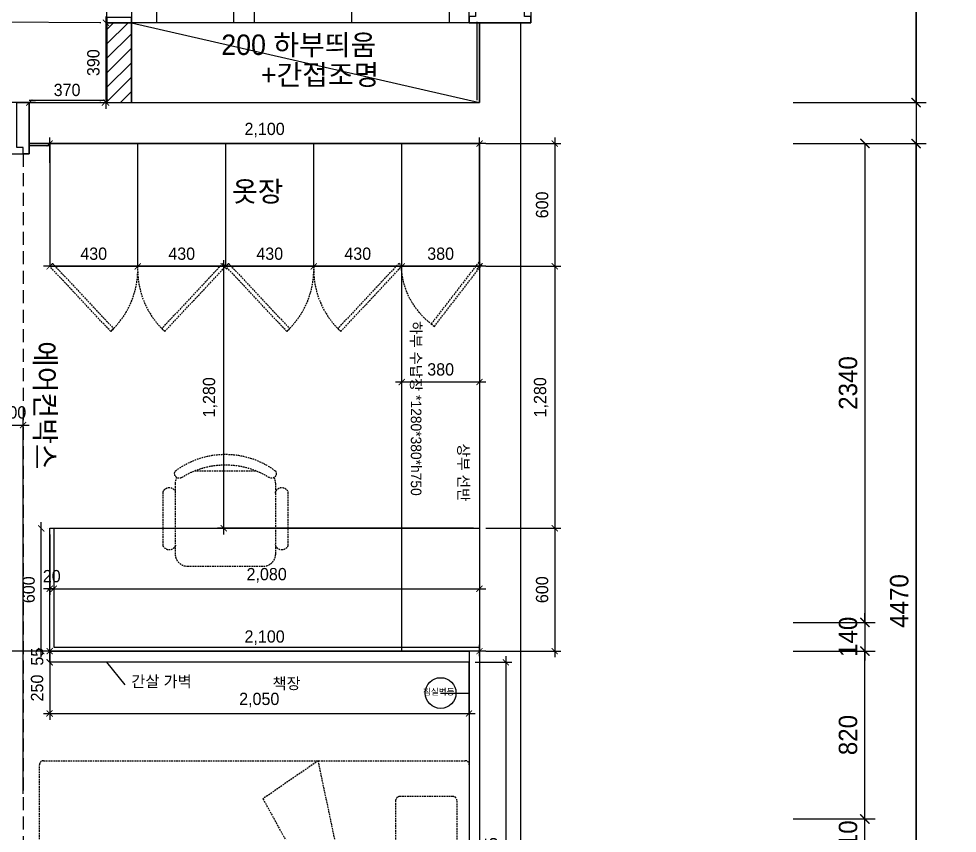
# Model space of a CAD drawing. Header units: millimetres. Extents: x -551172 to 232469, y -3435 to 261611.
# Drawn here: x 81240 to 85825, y 101786 to 105765 of the extents above; entities that cross this region are included whole.
import ezdxf
from ezdxf.enums import TextEntityAlignment as Align
from ezdxf.lldxf.tags import DXFTag

# ---------------------------------------------------------------- set-up
doc = ezdxf.new("R2010")
doc.units = ezdxf.units.MM
doc.header["$LTSCALE"] = 10
doc.header["$PDMODE"] = 3
doc.linetypes.add('DH-HID2', pattern=[1.2, 0.8, -0.4])
doc.linetypes.add('HIDDEN', pattern=[9.525, 6.35, -3.175])
doc.layers.get('DEFPOINTS').update_dxf_attribs({"color": 248})
for name, color, linetype in [('0-ELC TEXT', 7, 'Continuous'), ('03-WAL NEW', 3, 'Continuous'), ('06-FUR', 6, 'Continuous'), ('07-DIM WAL', 5, 'Continuous'), ('C-FIN', 5, 'Continuous'), ('C-HAT', 251, 'Continuous'), ('F-FIN', 5, 'Continuous'), ('F-PAT', 250, 'Continuous'), ('F-SYM', 7, 'Continuous'), ('FORM(YOURNAME)-11', 1, 'Continuous'), ('FU-FURM', 251, 'DH-HID2'), ('Layer 1', 7, 'Continuous'), ('도면층2', 2, 'Continuous'), ('도면층4', 4, 'Continuous')]:
    doc.layers.add(name, color=color, linetype=linetype)
doc.styles.add('HY 울릉도 L', font='')
doc.styles.get("Standard").update_dxf_attribs({"font": 'romans.shx'})
doc.styles.add('YOURNAME', font='HY울릉도M.TTF')
doc.styles.add('코레일둥고', font='Korail_Round_Gothic_Medium.ttf')
doc.styles.get('HY 울릉도 L').set_extended_font_data('HY울릉도L')
tags = doc.linetypes.add('GAS_LINE', pattern='A,12.7,-5.08,["GAS",Standard,S=2.54,R=0,X=-2.54,Y=-1.27],-6.35', length=24.13).pattern_tags.tags
tags[6] = DXFTag(74, 10)
doc.linetypes.add('ZIGZAG', pattern='A,0.0001,-0.2,[131,ltypeshp.shx,S=0.2,R=0,X=-0.2,Y=0],-0.4,[131,ltypeshp.shx,S=0.2,R=180,X=0.2,Y=0],-0.2', length=0.8001)
doc.dimstyles.new('30', dxfattribs={"dimscale": 30, "dimtxt": 2, "dimasz": 1, "dimexe": 1, "dimexo": 1, "dimgap": 1, "dimtad": 1, "dimdec": 0, "dimrnd": 0.05, "dimdsep": 46, "dimlunit": 6, "dimtxsty": 'HY 울릉도 L', "dimblk": 'ARCHTICK', "dimcen": 2.5, "dimdle": 1, "dimclrd": 133, "dimclre": 133, "dimclrt": 30, "dimadec": 0, "dimazin": 0, "dimtfac": 1, "dimtdec": 0, "dimtix": 1, "dimtmove": 2, "dimatfit": 3, "dimldrblk": 'ARCHTICK', "dimfxl": 1, "dimlwd": -1, "dimlwe": -1, "dimarcsym": 0})
doc.dimstyles.new('YOURNAME-50', dxfattribs={"dimscale": 50, "dimtxt": 1.8, "dimasz": 0.9, "dimexe": 1, "dimexo": 3, "dimgap": 0.7, "dimtad": 1, "dimdec": 0, "dimzin": 0, "dimdsep": 46, "dimtxsty": 'YOURNAME', "dimblk": 'ARCHTICK', "dimcen": 0, "dimclrd": 1, "dimclre": 1, "dimclrt": 7, "dimadec": 0, "dimazin": 0, "dimtfac": 1, "dimtdec": 0, "dimtix": 1, "dimtmove": 2, "dimatfit": 3, "dimldrblk": 'ARCHTICK', "dimfxl": 1, "dimtolj": 1, "dimtzin": 0, "dimarcsym": 0})

# ---------------------------------------------------------------- blocks, each defined once
blk = doc.blocks.new('FORM-PLAN')
at = {"layer": 'DEFPOINTS', "color": 158}
blk.add_lwpolyline([(-69444, 53115), (-64, 53115), (-64, 1215), (-69444, 1215)], close=True, dxfattribs=at)
at = {"layer": 'FORM(YOURNAME)-11', "color": 3, "style": 'YOURNAME'}
for tag, height, p in [('1', 450, (9905, 18188)), ('2', 450, (9905, 17544)), ('3', 450, (9905, 16257)), ('4', 450, (9905, 14326)), ('5', 515, (9905, 12009)), ('6', 515, (9905, 9757)), ('7', 515, (9905, 7504)), ('8', 515, (9905, 5252)), ('9', 515, (9905, 2999)), ('10', 515, (5655, 811)), ('11', 515, (9905, 747)), ('12', 515, (5655, -1441)), ('13', 515, (9905, -1441))]:
    blk.add_attdef(tag, text='', height=height, dxfattribs=at).set_placement(p, align=Align.MIDDLE_RIGHT)
blk = doc.blocks.new('_ArchTick')
at = {"color": 0, "linetype": 'ByBlock', "const_width": 0.15}
blk.add_lwpolyline([(-0.5, -0.5), (0.5, 0.5)], dxfattribs=at)
blk = doc.blocks.new('*D1140')
at = {"layer": '07-DIM WAL', "color": 1, "lineweight": -2, "transparency": 16777216}
for p, q in [((85023.9, 105155.3), (85673.9, 105155.3)), ((85623.9, 100685.3), (85623.9, 105155.3)), ((85023.9, 100685.3), (85673.9, 100685.3))]:
    blk.add_line(p, q, dxfattribs=at)
at = {"layer": 'DEFPOINTS', "color": 0, "transparency": 16777216}
for p in [(84873.9, 105155.3), (85623.9, 105155.3), (84873.9, 100685.3)]:
    blk.add_point(p, dxfattribs=at)
at = {"layer": '07-DIM WAL', "color": 1, "lineweight": -2, "transparency": 16777216, "xscale": 45, "yscale": 45, "zscale": 45}
for p, rotation in [((85623.9, 105155.3), 90), ((85623.9, 100685.3), 270)]:
    blk.add_blockref('_ArchTick', p, dxfattribs=dict(at, rotation=rotation))
at = {"layer": '07-DIM WAL', "color": 7, "transparency": 16777216, "insert": (85542.1, 102920.3), "char_height": 90, "attachment_point": 5, "rotation": 90, "style": 'YOURNAME'}
blk.add_mtext('\\A1;4470', dxfattribs=at)
blk = doc.blocks.new('*D1141')
at = {"layer": '07-DIM WAL', "color": 1, "lineweight": -2, "transparency": 16777216}
for p, q in [((85023.9, 106885.3), (85673.9, 106885.3)), ((85623.9, 105355.3), (85623.9, 106885.3)), ((85023.9, 105355.3), (85673.9, 105355.3))]:
    blk.add_line(p, q, dxfattribs=at)
at = {"layer": 'DEFPOINTS', "color": 0, "transparency": 16777216}
for p in [(84873.9, 106885.3), (85623.9, 106885.3), (84873.9, 105355.3)]:
    blk.add_point(p, dxfattribs=at)
at = {"layer": '07-DIM WAL', "color": 1, "lineweight": -2, "transparency": 16777216, "xscale": 45, "yscale": 45, "zscale": 45}
for p, rotation in [((85623.9, 106885.3), 90), ((85623.9, 105355.3), 270)]:
    blk.add_blockref('_ArchTick', p, dxfattribs=dict(at, rotation=rotation))
at = {"layer": '07-DIM WAL', "color": 7, "transparency": 16777216, "insert": (85542.1, 106120.3), "char_height": 90, "attachment_point": 5, "rotation": 90, "style": 'YOURNAME'}
blk.add_mtext('\\A1;1530', dxfattribs=at)
blk = doc.blocks.new('*D1146')
at = {"layer": '07-DIM WAL', "color": 1, "lineweight": -2, "transparency": 16777216}
for p, q in [((85023.9, 105155.3), (85423.9, 105155.3)), ((85373.9, 105155.3), (85373.9, 102815.3)), ((85023.9, 102815.3), (85423.9, 102815.3))]:
    blk.add_line(p, q, dxfattribs=at)
at = {"layer": 'DEFPOINTS', "color": 0, "transparency": 16777216}
for p in [(84873.9, 105155.3), (84873.9, 102815.3), (85373.9, 102815.3)]:
    blk.add_point(p, dxfattribs=at)
at = {"layer": '07-DIM WAL', "color": 1, "lineweight": -2, "transparency": 16777216, "xscale": 45, "yscale": 45, "zscale": 45}
for p, rotation in [((85373.9, 105155.3), 90), ((85373.9, 102815.3), 270)]:
    blk.add_blockref('_ArchTick', p, dxfattribs=dict(at, rotation=rotation))
at = {"layer": '07-DIM WAL', "color": 7, "transparency": 16777216, "insert": (85292.1, 103985.3), "char_height": 90, "attachment_point": 5, "rotation": 90, "style": 'YOURNAME'}
blk.add_mtext('\\A1;2340', dxfattribs=at)
blk = doc.blocks.new('*D1148')
at = {"layer": '07-DIM WAL', "color": 1, "lineweight": -2, "transparency": 16777216}
for p, q in [((85373.9, 101855.3), (85373.9, 101900.3)), ((85023.9, 101855.3), (85423.9, 101855.3)), ((85373.9, 101645.3), (85373.9, 101855.3)), ((85023.9, 101645.3), (85423.9, 101645.3)), ((85373.9, 101645.3), (85373.9, 101600.3))]:
    blk.add_line(p, q, dxfattribs=at)
at = {"layer": 'DEFPOINTS', "color": 0, "transparency": 16777216}
for p in [(84873.9, 101855.3), (85373.9, 101855.3), (84873.9, 101645.3)]:
    blk.add_point(p, dxfattribs=at)
at = {"layer": '07-DIM WAL', "color": 1, "lineweight": -2, "transparency": 16777216, "xscale": 45, "yscale": 45, "zscale": 45}
for p, rotation in [((85373.9, 101855.3), 270), ((85373.9, 101645.3), 90)]:
    blk.add_blockref('_ArchTick', p, dxfattribs=dict(at, rotation=rotation))
at = {"layer": '07-DIM WAL', "color": 7, "transparency": 16777216, "insert": (85292.1, 101750.3), "char_height": 90, "attachment_point": 5, "rotation": 90, "style": 'YOURNAME'}
blk.add_mtext('\\A1;210', dxfattribs=at)
blk = doc.blocks.new('*D1149')
at = {"layer": '07-DIM WAL', "color": 1, "lineweight": -2, "transparency": 16777216}
for p, q in [((85023.9, 102675.3), (85423.9, 102675.3)), ((85373.9, 101855.3), (85373.9, 102675.3)), ((85023.9, 101855.3), (85423.9, 101855.3))]:
    blk.add_line(p, q, dxfattribs=at)
at = {"layer": 'DEFPOINTS', "color": 0, "transparency": 16777216}
for p in [(84873.9, 102675.3), (85373.9, 102675.3), (84873.9, 101855.3)]:
    blk.add_point(p, dxfattribs=at)
at = {"layer": '07-DIM WAL', "color": 1, "lineweight": -2, "transparency": 16777216, "xscale": 45, "yscale": 45, "zscale": 45}
for p, rotation in [((85373.9, 102675.3), 90), ((85373.9, 101855.3), 270)]:
    blk.add_blockref('_ArchTick', p, dxfattribs=dict(at, rotation=rotation))
at = {"layer": '07-DIM WAL', "color": 7, "transparency": 16777216, "insert": (85292, 102265.3), "char_height": 90, "attachment_point": 5, "rotation": 90, "style": 'YOURNAME'}
blk.add_mtext('\\A1;820', dxfattribs=at)
blk = doc.blocks.new('*D1150')
at = {"layer": '07-DIM WAL', "color": 1, "lineweight": -2, "transparency": 16777216}
for p, q in [((85373.9, 102815.3), (85373.9, 102860.3)), ((85023.9, 102815.3), (85423.9, 102815.3)), ((85373.9, 102815.3), (85373.9, 102675.3)), ((85023.9, 102675.3), (85423.9, 102675.3)), ((85373.9, 102675.3), (85373.9, 102630.3))]:
    blk.add_line(p, q, dxfattribs=at)
at = {"layer": 'DEFPOINTS', "color": 0, "transparency": 16777216}
for p in [(84873.9, 102815.3), (84873.9, 102675.3), (85373.9, 102675.3)]:
    blk.add_point(p, dxfattribs=at)
at = {"layer": '07-DIM WAL', "color": 1, "lineweight": -2, "transparency": 16777216, "xscale": 45, "yscale": 45, "zscale": 45}
for p, rotation in [((85373.9, 102815.3), 270), ((85373.9, 102675.3), 90)]:
    blk.add_blockref('_ArchTick', p, dxfattribs=dict(at, rotation=rotation))
at = {"layer": '07-DIM WAL', "color": 7, "transparency": 16777216, "insert": (85292.1, 102745.3), "char_height": 90, "attachment_point": 5, "rotation": 90, "style": 'YOURNAME'}
blk.add_mtext('\\A1;140', dxfattribs=at)
blk = doc.blocks.new('F-101')
at = {"layer": 'FU-FURM'}
for p, q in [((151.2, 467.4), (-151.2, 467.4)), ((-248.3, 454), (-248.3, 454)), ((-243.8, 406.4), (-243.8, 61)), ((243.8, 61), (243.8, 406.4)), ((-305.7, 104.1), (-305.7, 363.2)), ((304.8, 104.1), (304.8, 363.2)), ((-182.9, 0), (182.9, 0))]:
    blk.add_line(p, q, dxfattribs=at)
for centre, radius, start, end in [((0, 142.2), 406.4, 53.1301, 126.8699), ((-226, 454), 22.3, 143.3099, 302.0274), ((0, 98), 399.1, 57.5758, 122.4242), ((226, 454), 22.3, 237.9726, 36.6901), ((-182.9, 406.4), 61, 152.4156, 180), ((182.9, 406.4), 61, 0, 27.5844), ((-275.2, 354.3), 31.8, 9.2946, 163.7398), ((274.3, 354.3), 31.8, 16.2602, 163.7398), ((-275.2, 113), 31.8, 196.2602, 350.7054), ((274.3, 113), 31.8, 196.2602, 343.7398), ((-182.9, 61), 61, 180, 270), ((182.9, 61), 61, 270, 0)]:
    blk.add_arc(centre, radius, start, end, dxfattribs=at)
blk = doc.blocks.new('*D1170')
at = {"layer": '06-FUR', "color": 133, "transparency": 16777216}
for p, q in [((83858.6, 105185.3), (83858.6, 104525.3)), ((83521.4, 105155.3), (83888.6, 105155.3)), ((83521.4, 104555.3), (83888.6, 104555.3))]:
    blk.add_line(p, q, dxfattribs=at)
at = {"layer": 'DEFPOINTS', "color": 0, "transparency": 16777216}
for p in [(83491.4, 105155.3), (83491.4, 104555.3), (83858.6, 104555.3)]:
    blk.add_point(p, dxfattribs=at)
at = {"layer": '06-FUR', "color": 133, "transparency": 16777216, "xscale": 30, "yscale": 30, "zscale": 30}
for p, rotation in [((83858.6, 105155.3), 90), ((83858.6, 104555.3), 270)]:
    blk.add_blockref('_ArchTick', p, dxfattribs=dict(at, rotation=rotation))
at = {"layer": '06-FUR', "color": 30, "transparency": 16777216, "insert": (83797.3, 104855.3), "char_height": 60, "attachment_point": 5, "rotation": 90, "style": 'HY 울릉도 L'}
blk.add_mtext('600', dxfattribs=at)
blk = doc.blocks.new('*D1104')
at = {"layer": '06-FUR', "color": 133, "transparency": 16777216}
for p, q in [((83858.6, 104585.3), (83858.6, 103245.3)), ((83521.4, 104555.3), (83888.6, 104555.3)), ((83521.4, 103275.3), (83888.6, 103275.3))]:
    blk.add_line(p, q, dxfattribs=at)
at = {"layer": 'DEFPOINTS', "color": 0, "transparency": 16777216}
for p in [(83491.4, 104555.3), (83491.4, 103275.3), (83858.6, 103275.3)]:
    blk.add_point(p, dxfattribs=at)
at = {"layer": '06-FUR', "color": 133, "transparency": 16777216, "xscale": 30, "yscale": 30, "zscale": 30}
for p, rotation in [((83858.6, 104555.3), 90), ((83858.6, 103275.3), 270)]:
    blk.add_blockref('_ArchTick', p, dxfattribs=dict(at, rotation=rotation))
at = {"layer": '06-FUR', "color": 30, "transparency": 16777216, "insert": (83792.6, 103915.3), "char_height": 60, "attachment_point": 5, "rotation": 90, "style": 'HY 울릉도 L'}
blk.add_mtext('1,280', dxfattribs=at)
blk = doc.blocks.new('*D1105')
at = {"layer": '06-FUR', "color": 133, "transparency": 16777216}
for p, q in [((83858.6, 103305.3), (83858.6, 102645.3)), ((83521.4, 103275.3), (83888.6, 103275.3)), ((83521.4, 102675.3), (83888.6, 102675.3))]:
    blk.add_line(p, q, dxfattribs=at)
at = {"layer": 'DEFPOINTS', "color": 0, "transparency": 16777216}
for p in [(83491.4, 103275.3), (83491.4, 102675.3), (83858.6, 102675.3)]:
    blk.add_point(p, dxfattribs=at)
at = {"layer": '06-FUR', "color": 133, "transparency": 16777216, "xscale": 30, "yscale": 30, "zscale": 30}
for p, rotation in [((83858.6, 103275.3), 90), ((83858.6, 102675.3), 270)]:
    blk.add_blockref('_ArchTick', p, dxfattribs=dict(at, rotation=rotation))
at = {"layer": '06-FUR', "color": 30, "transparency": 16777216, "insert": (83797.3, 102975.3), "char_height": 60, "attachment_point": 5, "rotation": 90, "style": 'HY 울릉도 L'}
blk.add_mtext('600', dxfattribs=at)
blk = doc.blocks.new('*D1179')
at = {"layer": '06-FUR', "color": 133, "transparency": 16777216}
for p, q in [((83521.4, 103990), (83081.4, 103990)), ((83111.4, 103860), (83111.4, 104020))]:
    blk.add_line(p, q, dxfattribs=at)
at = {"layer": 'DEFPOINTS', "color": 0, "transparency": 16777216}
for p in [(83111.4, 103990), (83491.4, 103990), (83111.4, 103830)]:
    blk.add_point(p, dxfattribs=at)
at = {"layer": '06-FUR', "color": 133, "transparency": 16777216, "xscale": 30, "yscale": 30, "zscale": 30, "rotation": 180}
blk.add_blockref('_ArchTick', (83111.4, 103990), dxfattribs=at)
at = {"layer": '06-FUR', "color": 133, "transparency": 16777216, "xscale": 30, "yscale": 30, "zscale": 30}
blk.add_blockref('_ArchTick', (83491.4, 103990), dxfattribs=at)
at = {"layer": '06-FUR', "color": 30, "transparency": 16777216, "insert": (83301.4, 104051.3), "char_height": 60, "attachment_point": 5, "style": 'HY 울릉도 L'}
blk.add_mtext('380', dxfattribs=at)
blk = doc.blocks.new('*D1180')
at = {"layer": '06-FUR', "color": 133, "transparency": 16777216}
for p, q in [((81391.4, 105060.6), (81391.4, 105185.3)), ((83491.4, 105060.6), (83491.4, 105185.3)), ((83521.4, 105155.3), (81361.4, 105155.3))]:
    blk.add_line(p, q, dxfattribs=at)
at = {"layer": 'DEFPOINTS', "color": 0, "transparency": 16777216}
for p in [(81391.4, 105155.3), (81391.4, 105030.6), (83491.4, 105030.6)]:
    blk.add_point(p, dxfattribs=at)
at = {"layer": '06-FUR', "color": 133, "transparency": 16777216, "xscale": 30, "yscale": 30, "zscale": 30, "rotation": 180}
blk.add_blockref('_ArchTick', (81391.4, 105155.3), dxfattribs=at)
at = {"layer": '06-FUR', "color": 133, "transparency": 16777216, "xscale": 30, "yscale": 30, "zscale": 30}
blk.add_blockref('_ArchTick', (83491.4, 105155.3), dxfattribs=at)
at = {"layer": '06-FUR', "color": 30, "transparency": 16777216, "insert": (82441.4, 105221.2), "char_height": 60, "attachment_point": 5, "style": 'HY 울릉도 L'}
blk.add_mtext('2,100', dxfattribs=at)
blk = doc.blocks.new('*D1161')
at = {"layer": '06-FUR', "color": 133, "transparency": 16777216}
for p, q in [((81350, 102645.3), (81350, 103305.3)), ((81380, 103275.3), (81380, 103275.3)), ((81361.4, 102675.3), (81320, 102675.3))]:
    blk.add_line(p, q, dxfattribs=at)
at = {"layer": 'DEFPOINTS', "color": 0, "transparency": 16777216}
for p in [(81350, 103275.3), (81350, 103275.3), (81391.4, 102675.3)]:
    blk.add_point(p, dxfattribs=at)
at = {"layer": '06-FUR', "color": 133, "transparency": 16777216, "xscale": 30, "yscale": 30, "zscale": 30}
for p, rotation in [((81350, 103275.3), 90), ((81350, 102675.3), 270)]:
    blk.add_blockref('_ArchTick', p, dxfattribs=dict(at, rotation=rotation))
at = {"layer": '06-FUR', "color": 30, "transparency": 16777216, "insert": (81288.7, 102975.3), "char_height": 60, "attachment_point": 5, "rotation": 90, "style": 'HY 울릉도 L'}
blk.add_mtext('600', dxfattribs=at)
blk = doc.blocks.new('*D1164')
at = {"layer": '06-FUR', "color": 133, "transparency": 16777216}
blk.add_line((81321.4, 105355.3), (80361.4, 105355.3), dxfattribs=at)
at = {"layer": 'DEFPOINTS', "color": 0, "transparency": 16777216}
for p in [(80391.4, 105355.3), (80391.4, 105355.3), (81291.4, 105355.3)]:
    blk.add_point(p, dxfattribs=at)
at = {"layer": '06-FUR', "color": 133, "transparency": 16777216, "xscale": 30, "yscale": 30, "zscale": 30, "rotation": 180}
blk.add_blockref('_ArchTick', (80391.4, 105355.3), dxfattribs=at)
at = {"layer": '06-FUR', "color": 133, "transparency": 16777216, "xscale": 30, "yscale": 30, "zscale": 30}
blk.add_blockref('_ArchTick', (81291.4, 105355.3), dxfattribs=at)
at = {"layer": '06-FUR', "color": 30, "transparency": 16777216, "insert": (80841.4, 105416.6), "char_height": 60, "attachment_point": 5, "style": 'HY 울릉도 L'}
blk.add_mtext('900', dxfattribs=at)
blk = doc.blocks.new('*D1204')
at = {"layer": '06-FUR', "color": 133, "transparency": 16777216}
blk.add_line((81421.4, 102675.3), (80361.4, 102675.3), dxfattribs=at)
at = {"layer": 'DEFPOINTS', "color": 0, "transparency": 16777216}
for p in [(80391.4, 102675.3), (80391.4, 102675.3), (81391.4, 102675.3)]:
    blk.add_point(p, dxfattribs=at)
at = {"layer": '06-FUR', "color": 133, "transparency": 16777216, "xscale": 30, "yscale": 30, "zscale": 30, "rotation": 180}
blk.add_blockref('_ArchTick', (80391.4, 102675.3), dxfattribs=at)
at = {"layer": '06-FUR', "color": 133, "transparency": 16777216, "xscale": 30, "yscale": 30, "zscale": 30}
blk.add_blockref('_ArchTick', (81391.4, 102675.3), dxfattribs=at)
at = {"layer": '06-FUR', "color": 30, "transparency": 16777216, "insert": (80891.4, 102741.2), "char_height": 60, "attachment_point": 5, "style": 'HY 울릉도 L'}
blk.add_mtext('1,000', dxfattribs=at)
blk = doc.blocks.new('*D1232')
at = {"layer": 'C-FIN', "color": 133, "linetype": 'GAS_LINE', "transparency": 16777216}
for p, q in [((81391.4, 102675.3), (81391.4, 102705.3)), ((81391.4, 102675.3), (81391.4, 102620.6)), ((81421.4, 102675.3), (81421.4, 102675.3)), ((81391.4, 102620.6), (81391.4, 102590.6)), ((81421.4, 102620.6), (81421.4, 102620.6))]:
    blk.add_line(p, q, dxfattribs=at)
at = {"layer": 'DEFPOINTS', "color": 0, "linetype": 'GAS_LINE', "transparency": 16777216}
for p in [(81391.4, 102675.3), (81391.4, 102620.6), (81391.4, 102620.6)]:
    blk.add_point(p, dxfattribs=at)
at = {"layer": 'C-FIN', "color": 133, "linetype": 'GAS_LINE', "transparency": 16777216, "xscale": 30, "yscale": 30, "zscale": 30}
for p, rotation in [((81391.4, 102675.3), 270), ((81391.4, 102620.6), 90)]:
    blk.add_blockref('_ArchTick', p, dxfattribs=dict(at, rotation=rotation))
at = {"layer": 'C-FIN', "color": 30, "linetype": 'GAS_LINE', "transparency": 16777216, "insert": (81330.7, 102648), "char_height": 60, "attachment_point": 5, "rotation": 90, "style": 'HY 울릉도 L'}
blk.add_mtext('55', dxfattribs=at)
blk = doc.blocks.new('*D1233')
at = {"layer": 'C-FIN', "color": 133, "transparency": 16777216}
for p, q in [((82241.4, 103245.3), (82241.4, 104585.3)), ((83161.4, 104555.3), (82211.4, 104555.3)), ((83461.4, 103275.3), (82211.4, 103275.3))]:
    blk.add_line(p, q, dxfattribs=at)
at = {"layer": 'DEFPOINTS', "color": 0, "transparency": 16777216}
for p in [(82241.4, 104555.3), (83191.4, 104555.3), (83491.4, 103275.3)]:
    blk.add_point(p, dxfattribs=at)
at = {"layer": 'C-FIN', "color": 133, "transparency": 16777216, "xscale": 30, "yscale": 30, "zscale": 30}
for p, rotation in [((82241.4, 104555.3), 90), ((82241.4, 103275.3), 270)]:
    blk.add_blockref('_ArchTick', p, dxfattribs=dict(at, rotation=rotation))
at = {"layer": 'C-FIN', "color": 30, "transparency": 16777216, "insert": (82175.4, 103915.3), "char_height": 60, "attachment_point": 5, "rotation": 90, "style": 'HY 울릉도 L'}
blk.add_mtext('1,280', dxfattribs=at)
blk = doc.blocks.new('*D1252')
at = {"layer": '06-FUR', "color": 133, "transparency": 16777216}
blk.add_line((81261.4, 105355.3), (81691.4, 105355.3), dxfattribs=at)
at = {"layer": 'DEFPOINTS', "color": 0, "transparency": 16777216}
for p in [(81291.4, 105355.3), (81661.4, 105355.3), (81661.4, 105355.3)]:
    blk.add_point(p, dxfattribs=at)
at = {"layer": '06-FUR', "color": 133, "transparency": 16777216, "xscale": 30, "yscale": 30, "zscale": 30, "rotation": 180}
blk.add_blockref('_ArchTick', (81291.4, 105355.3), dxfattribs=at)
at = {"layer": '06-FUR', "color": 133, "transparency": 16777216, "xscale": 30, "yscale": 30, "zscale": 30}
blk.add_blockref('_ArchTick', (81661.4, 105355.3), dxfattribs=at)
at = {"layer": '06-FUR', "color": 30, "transparency": 16777216, "insert": (81476.4, 105416.6), "char_height": 60, "attachment_point": 5, "style": 'HY 울릉도 L'}
blk.add_mtext('370', dxfattribs=at)
blk = doc.blocks.new('*D1259')
at = {"layer": '06-FUR', "color": 133, "transparency": 16777216}
for p, q in [((81666.4, 105775.3), (81666.4, 105325.3)), ((81641.4, 105745.3), (81636.4, 105745.3)), ((81641.4, 105355.3), (81636.4, 105355.3))]:
    blk.add_line(p, q, dxfattribs=at)
at = {"layer": 'DEFPOINTS', "color": 0, "transparency": 16777216}
for p in [(81671.4, 105745.3), (81666.4, 105355.3), (81671.4, 105355.3)]:
    blk.add_point(p, dxfattribs=at)
at = {"layer": '06-FUR', "color": 133, "transparency": 16777216, "xscale": 30, "yscale": 30, "zscale": 30}
for p, rotation in [((81666.4, 105745.3), 90), ((81666.4, 105355.3), 270)]:
    blk.add_blockref('_ArchTick', p, dxfattribs=dict(at, rotation=rotation))
at = {"layer": '06-FUR', "color": 30, "transparency": 16777216, "insert": (81605, 105550.3), "char_height": 60, "attachment_point": 5, "rotation": 90, "style": 'HY 울릉도 L'}
blk.add_mtext('390', dxfattribs=at)
blk = doc.blocks.new('*D1260')
at = {"layer": '06-FUR', "color": 133, "transparency": 16777216}
for p, q in [((80642.7, 106919.8), (80637.5, 105719.8)), ((81641.4, 106885.4), (80612.6, 106889.9)), ((81636.4, 105745.4), (80607.6, 105749.9))]:
    blk.add_line(p, q, dxfattribs=at)
at = {"layer": 'DEFPOINTS', "color": 0, "transparency": 16777216}
for p in [(81671.4, 106885.3), (80637.6, 105749.8), (81666.4, 105745.3)]:
    blk.add_point(p, dxfattribs=at)
at = {"layer": '06-FUR', "color": 133, "transparency": 16777216, "xscale": 30, "yscale": 30, "zscale": 30}
for p, rotation in [((80642.6, 106889.8), 89.74870329060842), ((80637.6, 105749.8), 269.7487032906084)]:
    blk.add_blockref('_ArchTick', p, dxfattribs=dict(at, rotation=rotation))
at = {"layer": '06-FUR', "color": 30, "transparency": 16777216, "insert": (80574.1, 106320.1), "char_height": 60, "attachment_point": 5, "rotation": 89.7487, "style": 'HY 울릉도 L'}
blk.add_mtext('1,140', dxfattribs=at)
blk = doc.blocks.new('*D1273')
at = {"layer": '06-FUR', "color": 133, "transparency": 16777216}
for p, q in [((81391.4, 102650.6), (81391.4, 102705.3)), ((83491.4, 102650.6), (83491.4, 102705.3)), ((83521.4, 102675.3), (81361.4, 102675.3))]:
    blk.add_line(p, q, dxfattribs=at)
at = {"layer": 'DEFPOINTS', "color": 0, "transparency": 16777216}
for p in [(81391.4, 102675.3), (81391.4, 102620.6), (83491.4, 102620.6)]:
    blk.add_point(p, dxfattribs=at)
at = {"layer": '06-FUR', "color": 133, "transparency": 16777216, "xscale": 30, "yscale": 30, "zscale": 30, "rotation": 180}
blk.add_blockref('_ArchTick', (81391.4, 102675.3), dxfattribs=at)
at = {"layer": '06-FUR', "color": 133, "transparency": 16777216, "xscale": 30, "yscale": 30, "zscale": 30}
blk.add_blockref('_ArchTick', (83491.4, 102675.3), dxfattribs=at)
at = {"layer": '06-FUR', "color": 30, "transparency": 16777216, "insert": (82441.4, 102741.2), "char_height": 60, "attachment_point": 5, "style": 'HY 울릉도 L'}
blk.add_mtext('2,100', dxfattribs=at)
blk = doc.blocks.new('*D1274')
at = {"layer": '06-FUR', "color": 133, "transparency": 16777216}
for p, q in [((81411.4, 103245.3), (81411.4, 102950)), ((83491.4, 103245.3), (83491.4, 102950)), ((81381.4, 102980), (83521.4, 102980))]:
    blk.add_line(p, q, dxfattribs=at)
at = {"layer": 'DEFPOINTS', "color": 0, "transparency": 16777216}
for p in [(81411.4, 103275.3), (83491.4, 103275.3), (83491.4, 102980)]:
    blk.add_point(p, dxfattribs=at)
at = {"layer": '06-FUR', "color": 133, "transparency": 16777216, "xscale": 30, "yscale": 30, "zscale": 30, "rotation": 180}
blk.add_blockref('_ArchTick', (81411.4, 102980), dxfattribs=at)
at = {"layer": '06-FUR', "color": 133, "transparency": 16777216, "xscale": 30, "yscale": 30, "zscale": 30}
blk.add_blockref('_ArchTick', (83491.4, 102980), dxfattribs=at)
at = {"layer": '06-FUR', "color": 30, "transparency": 16777216, "insert": (82451.4, 103045.9), "char_height": 60, "attachment_point": 5, "style": 'HY 울릉도 L'}
blk.add_mtext('2,080', dxfattribs=at)
blk = doc.blocks.new('*D1275')
at = {"layer": '06-FUR', "color": 133, "transparency": 16777216}
for p, q in [((81391.4, 103245.3), (81391.4, 102950)), ((81391.4, 102980), (81361.4, 102980)), ((81411.4, 102980), (81391.4, 102980)), ((81411.4, 103010), (81411.4, 103010)), ((81411.4, 102980), (81441.4, 102980))]:
    blk.add_line(p, q, dxfattribs=at)
at = {"layer": 'DEFPOINTS', "color": 0, "transparency": 16777216}
for p in [(81391.4, 103275.3), (81391.4, 102980), (81411.4, 102980)]:
    blk.add_point(p, dxfattribs=at)
at = {"layer": '06-FUR', "color": 133, "transparency": 16777216, "xscale": 30, "yscale": 30, "zscale": 30}
blk.add_blockref('_ArchTick', (81391.4, 102980), dxfattribs=at)
at = {"layer": '06-FUR', "color": 133, "transparency": 16777216, "xscale": 30, "yscale": 30, "zscale": 30, "rotation": 180}
blk.add_blockref('_ArchTick', (81411.4, 102980), dxfattribs=at)
at = {"layer": '06-FUR', "color": 30, "transparency": 16777216, "insert": (81401.4, 103041.3), "char_height": 60, "attachment_point": 5, "style": 'HY 울릉도 L'}
blk.add_mtext('20', dxfattribs=at)
blk = doc.blocks.new('*D1277')
at = {"layer": '06-FUR', "color": 133, "transparency": 16777216}
for p, q in [((81261.4, 101978.4), (81261.4, 103810)), ((81161.4, 103780), (81131.4, 103780)), ((81161.4, 103780), (81261.4, 103780)), ((81261.4, 103780), (81291.4, 103780))]:
    blk.add_line(p, q, dxfattribs=at)
at = {"layer": 'DEFPOINTS', "color": 0, "transparency": 16777216}
for p in [(81161.4, 103780), (81261.4, 103780), (81261.4, 101948.4)]:
    blk.add_point(p, dxfattribs=at)
at = {"layer": '06-FUR', "color": 133, "transparency": 16777216, "xscale": 30, "yscale": 30, "zscale": 30}
blk.add_blockref('_ArchTick', (81161.4, 103780), dxfattribs=at)
at = {"layer": '06-FUR', "color": 133, "transparency": 16777216, "xscale": 30, "yscale": 30, "zscale": 30, "rotation": 180}
blk.add_blockref('_ArchTick', (81261.4, 103780), dxfattribs=at)
at = {"layer": '06-FUR', "color": 30, "transparency": 16777216, "insert": (81211.4, 103841.3), "char_height": 60, "attachment_point": 5, "style": 'HY 울릉도 L'}
blk.add_mtext('100', dxfattribs=at)
blk = doc.blocks.new('*D1280')
at = {"layer": '06-FUR', "color": 133, "transparency": 16777216}
for p, q in [((83470, 102620.6), (83650, 102620.6)), ((83620, 102650.6), (83620, 100685.3)), ((83471.4, 100715.3), (83650, 100715.3))]:
    blk.add_line(p, q, dxfattribs=at)
at = {"layer": 'DEFPOINTS', "color": 0, "transparency": 16777216}
for p in [(83440, 102620.6), (83441.4, 100715.3), (83620, 100715.3)]:
    blk.add_point(p, dxfattribs=at)
at = {"layer": '06-FUR', "color": 133, "transparency": 16777216, "xscale": 30, "yscale": 30, "zscale": 30}
for p, rotation in [((83620, 102620.6), 90), ((83620, 100715.3), 270)]:
    blk.add_blockref('_ArchTick', p, dxfattribs=dict(at, rotation=rotation))
at = {"layer": '06-FUR', "color": 30, "transparency": 16777216, "insert": (83554, 101668), "char_height": 60, "attachment_point": 5, "rotation": 90, "style": 'HY 울릉도 L'}
blk.add_mtext('1,905', dxfattribs=at)
blk = doc.blocks.new('*D1284')
at = {"layer": '06-FUR', "color": 133, "transparency": 16777216}
blk.add_line((83521.4, 104555.3), (83081.4, 104555.3), dxfattribs=at)
at = {"layer": 'DEFPOINTS', "color": 0, "transparency": 16777216}
for p in [(83111.4, 104555.3), (83111.4, 104555.3), (83491.4, 104555.3)]:
    blk.add_point(p, dxfattribs=at)
at = {"layer": '06-FUR', "color": 133, "transparency": 16777216, "xscale": 30, "yscale": 30, "zscale": 30}
for p, rotation in [((83111.4, 104555.3), 179.999999999989), ((83491.4, 104555.3), 359.999999999989)]:
    blk.add_blockref('_ArchTick', p, dxfattribs=dict(at, rotation=rotation))
at = {"layer": '06-FUR', "color": 30, "transparency": 16777216, "insert": (83301.4, 104616.6), "char_height": 60, "attachment_point": 5, "style": 'HY 울릉도 L'}
blk.add_mtext('380', dxfattribs=at)
blk = doc.blocks.new('*D1285')
at = {"layer": '06-FUR', "color": 133, "transparency": 16777216}
for p, q in [((83111.4, 104585.3), (83111.4, 104585.3)), ((83141.4, 104555.3), (82651.4, 104555.3)), ((82681.4, 104525.3), (82681.4, 104525.3))]:
    blk.add_line(p, q, dxfattribs=at)
at = {"layer": 'DEFPOINTS', "color": 0, "transparency": 16777216}
for p in [(82681.4, 104555.3), (82681.4, 104555.3), (83111.4, 104555.3)]:
    blk.add_point(p, dxfattribs=at)
at = {"layer": '06-FUR', "color": 133, "transparency": 16777216, "xscale": 30, "yscale": 30, "zscale": 30, "rotation": 180}
blk.add_blockref('_ArchTick', (82681.4, 104555.3), dxfattribs=at)
at = {"layer": '06-FUR', "color": 133, "transparency": 16777216, "xscale": 30, "yscale": 30, "zscale": 30}
blk.add_blockref('_ArchTick', (83111.4, 104555.3), dxfattribs=at)
at = {"layer": '06-FUR', "color": 30, "transparency": 16777216, "insert": (82896.4, 104616.6), "char_height": 60, "attachment_point": 5, "style": 'HY 울릉도 L'}
blk.add_mtext('430', dxfattribs=at)
blk = doc.blocks.new('*D1286')
at = {"layer": '06-FUR', "color": 133, "transparency": 16777216}
for p, q in [((82681.4, 104585.3), (82681.4, 104585.3)), ((82711.4, 104555.3), (82221.4, 104555.3))]:
    blk.add_line(p, q, dxfattribs=at)
at = {"layer": 'DEFPOINTS', "color": 0, "transparency": 16777216}
for p in [(82251.4, 104555.3), (82251.4, 104555.3), (82681.4, 104555.3)]:
    blk.add_point(p, dxfattribs=at)
at = {"layer": '06-FUR', "color": 133, "transparency": 16777216, "xscale": 30, "yscale": 30, "zscale": 30, "rotation": 180}
blk.add_blockref('_ArchTick', (82251.4, 104555.3), dxfattribs=at)
at = {"layer": '06-FUR', "color": 133, "transparency": 16777216, "xscale": 30, "yscale": 30, "zscale": 30}
blk.add_blockref('_ArchTick', (82681.4, 104555.3), dxfattribs=at)
at = {"layer": '06-FUR', "color": 30, "transparency": 16777216, "insert": (82466.4, 104616.6), "char_height": 60, "attachment_point": 5, "style": 'HY 울릉도 L'}
blk.add_mtext('430', dxfattribs=at)
blk = doc.blocks.new('*D1287')
at = {"layer": '06-FUR', "color": 133, "transparency": 16777216}
for p, q in [((82281.4, 104555.3), (81791.4, 104555.3)), ((81821.4, 104525.3), (81821.4, 104525.3)), ((82251.4, 104525.3), (82251.4, 104525.3))]:
    blk.add_line(p, q, dxfattribs=at)
at = {"layer": 'DEFPOINTS', "color": 0, "transparency": 16777216}
for p in [(81821.4, 104555.3), (81821.4, 104555.3), (82251.4, 104555.3)]:
    blk.add_point(p, dxfattribs=at)
at = {"layer": '06-FUR', "color": 133, "transparency": 16777216, "xscale": 30, "yscale": 30, "zscale": 30, "rotation": 180}
blk.add_blockref('_ArchTick', (81821.4, 104555.3), dxfattribs=at)
at = {"layer": '06-FUR', "color": 133, "transparency": 16777216, "xscale": 30, "yscale": 30, "zscale": 30}
blk.add_blockref('_ArchTick', (82251.4, 104555.3), dxfattribs=at)
at = {"layer": '06-FUR', "color": 30, "transparency": 16777216, "insert": (82036.4, 104616.6), "char_height": 60, "attachment_point": 5, "style": 'HY 울릉도 L'}
blk.add_mtext('430', dxfattribs=at)
blk = doc.blocks.new('*D1288')
at = {"layer": '06-FUR', "color": 133, "transparency": 16777216}
blk.add_line((81851.4, 104555.3), (81361.4, 104555.3), dxfattribs=at)
at = {"layer": 'DEFPOINTS', "color": 0, "transparency": 16777216}
for p in [(81391.4, 104555.3), (81391.4, 104555.3), (81821.4, 104555.3)]:
    blk.add_point(p, dxfattribs=at)
at = {"layer": '06-FUR', "color": 133, "transparency": 16777216, "xscale": 30, "yscale": 30, "zscale": 30, "rotation": 180}
blk.add_blockref('_ArchTick', (81391.4, 104555.3), dxfattribs=at)
at = {"layer": '06-FUR', "color": 133, "transparency": 16777216, "xscale": 30, "yscale": 30, "zscale": 30}
blk.add_blockref('_ArchTick', (81821.4, 104555.3), dxfattribs=at)
at = {"layer": '06-FUR', "color": 30, "transparency": 16777216, "insert": (81606.4, 104616.6), "char_height": 60, "attachment_point": 5, "style": 'HY 울릉도 L'}
blk.add_mtext('430', dxfattribs=at)
blk = doc.blocks.new('*D1335')
at = {"layer": '06-FUR', "color": 133, "transparency": 16777216}
for p, q in [((81391.4, 102650), (81391.4, 102340)), ((81421.4, 102620), (81421.4, 102620)), ((81421.4, 102370), (81421.4, 102370))]:
    blk.add_line(p, q, dxfattribs=at)
at = {"layer": 'DEFPOINTS', "color": 0, "transparency": 16777216}
for p in [(81391.4, 102620), (81391.4, 102370), (81391.4, 102370)]:
    blk.add_point(p, dxfattribs=at)
at = {"layer": '06-FUR', "color": 133, "transparency": 16777216, "xscale": 30, "yscale": 30, "zscale": 30}
for p, rotation in [((81391.4, 102620), 90), ((81391.4, 102370), 270)]:
    blk.add_blockref('_ArchTick', p, dxfattribs=dict(at, rotation=rotation))
at = {"layer": '06-FUR', "color": 30, "transparency": 16777216, "insert": (81330.1, 102495), "char_height": 60, "attachment_point": 5, "rotation": 90, "style": 'HY 울릉도 L'}
blk.add_mtext('250', dxfattribs=at)
blk = doc.blocks.new('*D1336')
at = {"layer": '06-FUR', "color": 133, "transparency": 16777216}
for p, q in [((81360.4, 102370.6), (83470, 102370.6)), ((83440, 102340.6), (83440, 102340.6))]:
    blk.add_line(p, q, dxfattribs=at)
at = {"layer": 'DEFPOINTS', "color": 0, "transparency": 16777216}
for p in [(81390.4, 102370.6), (83440, 102370.6), (83440, 102370.6)]:
    blk.add_point(p, dxfattribs=at)
at = {"layer": '06-FUR', "color": 133, "transparency": 16777216, "xscale": 30, "yscale": 30, "zscale": 30, "rotation": 180}
blk.add_blockref('_ArchTick', (81390.4, 102370.6), dxfattribs=at)
at = {"layer": '06-FUR', "color": 133, "transparency": 16777216, "xscale": 30, "yscale": 30, "zscale": 30}
blk.add_blockref('_ArchTick', (83440, 102370.6), dxfattribs=at)
at = {"layer": '06-FUR', "color": 30, "transparency": 16777216, "insert": (82415.2, 102436.5), "char_height": 60, "attachment_point": 5, "style": 'HY 울릉도 L'}
blk.add_mtext('2,050', dxfattribs=at)

msp = doc.modelspace()

# ---------------------------------------------------------------- hatches: boundary and pattern name
at = {"layer": '06-FUR', "true_color": 0x636466}
h = msp.add_hatch(dxfattribs=at)
h.set_pattern_fill('NET', color=251, scale=150)
h.paths.add_polyline_path([(83441.4, 106551.3), (82540.6, 106551.3, -1), (82490.6, 106551.3, -1), (82540.6, 106551.3), (83441.4, 106551.3), (83441.4, 106873.3), (82291.4, 106873.3), (82291.4, 105745.3), (83441.4, 105745.3), (83441.4, 105775.3)])
h.paths.add_polyline_path([(82291.4, 106885.3), (81791.4, 106885.3), (81791.4, 106860.3), (81791.4, 105745.3), (82291.4, 105745.3)])
h.paths.add_polyline_path([(82299.3, 106238), (82404.7, 106238), (82404.7, 106299.8), (82299.3, 106299.8)], flags=24)
h.paths.add_polyline_path([(81949.9, 106645.6), (82132.8, 106645.6), (82132.8, 106759), (81949.9, 106759)], flags=24)
h.paths.add_polyline_path([(82147.8, 106139.6), (82281.2, 106139.6), (82281.2, 106209.4), (82147.8, 106209.4)], flags=24)
h.paths.add_polyline_path([(81826.4, 106426.2), (82287.9, 106426.2), (82287.9, 106610.6), (81826.4, 106610.6)], flags=24)
at = {"layer": 'C-HAT'}
h = msp.add_hatch(dxfattribs=at)
h.set_pattern_fill('_USER', color=256, scale=50, angle=45, pattern_type=0)
h.set_pattern_definition([(45, (0, 0), (-35.355339, 35.355339), [])])
h.paths.add_polyline_path([(81791.4, 105745.3), (81671.4, 105745.3), (81671.4, 105355.3), (81791.4, 105355.3)])

# ---------------------------------------------------------------- linework, layer by layer
at = {"layer": '03-WAL NEW'}
msp.add_line((81760, 102510), (81670, 102620.6), dxfattribs=at)
for points in [[(81791.4, 105745.3), (81671.4, 105745.3), (81671.4, 105355.3), (81791.4, 105355.3)], [(83440, 102620.6), (81391.4, 102620.6), (81391.4, 102675.3), (83440, 102675.3)]]:
    msp.add_lwpolyline(points, close=True, dxfattribs=at)
at = {"layer": '06-FUR'}
for p, q in [((81791.4, 105745.3), (83491.4, 105355.3)), ((81821.4, 104555.3), (81821.4, 105155.3)), ((82251.4, 104555.3), (82251.4, 105155.3)), ((82681.4, 104555.3), (82681.4, 105155.3)), ((83111.4, 104555.3), (83111.4, 105155.3)), ((80391.4, 105105.3), (81261.4, 105105.3)), ((81391.4, 102675.3), (80391.4, 102675.3)), ((81391.4, 102675.3), (81191.4, 102675.3)), ((83491.4, 102675.3), (83441.4, 102675.3)), ((83441.4, 102675.3), (83441.4, 100715.3))]:
    msp.add_line(p, q, dxfattribs=at)
at = {"layer": '06-FUR', "color": 30, "true_color": 0xf26722}
for p, q in [((83441.4, 102520.6), (83441.4, 102420.6)), ((83301.4, 102470.6), (83441.4, 102470.6))]:
    msp.add_line(p, q, dxfattribs=at)
at = {"layer": '06-FUR'}
for points in [[(83491.4, 105745.3), (81791.4, 105745.3), (81791.4, 105355.3), (83491.4, 105355.3)], [(81391.4, 104555.3), (83491.4, 104555.3), (83491.4, 105155.3), (81391.4, 105155.3)], [(83111.4, 104555.3), (83491.4, 104555.3), (83491.4, 102675.3), (83111.4, 102675.3)], [(81391.4, 103275.3), (83491.4, 103275.3), (83491.4, 102675.3), (81391.4, 102675.3)], [(81391.4, 102370), (83440, 102370.6), (83440, 102620.6), (81391.4, 102620)]]:
    msp.add_lwpolyline(points, close=True, dxfattribs=at)
msp.add_lwpolyline([(81411.4, 103275.3), (81411.4, 102695.3), (83491.4, 102695.3)], dxfattribs=at)
at = {"layer": '06-FUR', "color": 1, "linetype": 'ZIGZAG', "ltscale": 100}
msp.add_circle((77280, 106770), 15680, dxfattribs=at)
at = {"layer": '06-FUR', "color": 30, "true_color": 0xf26722}
msp.add_circle((83301.4, 102470.6), 75, dxfattribs=at)
at = {"layer": 'C-FIN'}
for p, q in [((83479.4, 105367.3), (83479.4, 105750)), ((81391.4, 105155.3), (81291.4, 105155.3)), ((81391.4, 105143.3), (81291.4, 105143.3))]:
    msp.add_line(p, q, dxfattribs=at)
at = {"layer": 'F-FIN'}
msp.add_line((81291.4, 105367.3), (81661.4, 105367.3), dxfattribs=at)
at = {"layer": 'F-PAT', "color": 8, "linetype": 'HIDDEN'}
msp.add_line((81261.4, 105105.3), (81261.4, 100865.3), dxfattribs=at)
at = {"layer": 'FU-FURM'}
for p, q in [((82703.4, 102140), (82433.4, 101954)), ((82934.8, 101040), (82703.4, 102140)), ((82433.4, 101954), (82934.8, 101040))]:
    msp.add_line(p, q, dxfattribs=at)
for points in [[(81689.6, 104237.1), (81391.4, 104555.3), (81405.5, 104569.4), (81703.7, 104251.2)], [(81953.2, 104237.1), (82251.4, 104555.3), (82237.2, 104569.4), (81939, 104251.2)], [(82549.6, 104237.1), (82251.4, 104555.3), (82265.5, 104569.4), (82563.7, 104251.2)], [(82813.2, 104237.1), (83111.4, 104555.3), (83097.2, 104569.4), (82799, 104251.2)], [(83271.3, 104262.1), (83503.4, 104563), (83487.8, 104575), (83255.7, 104274.1)]]:
    msp.add_lwpolyline(points, close=True, dxfattribs=at)
for points in [[(81341.4, 101060), (81341.4, 102120, -0.414214), (81361.4, 102140), (83421.4, 102140, -0.414214), (83441.4, 102120), (83441.4, 101060, -0.414214), (83421.4, 101040), (81361.4, 101040, -0.414214)], [(83081.4, 101945), (83081.4, 101215, 0.414214), (83101.4, 101195), (83361.4, 101195, 0.414214), (83381.4, 101215), (83381.4, 101945, 0.414214), (83361.4, 101965), (83101.4, 101965, 0.414214)]]:
    msp.add_lwpolyline(points, format="xyb", close=True, dxfattribs=at)
for centre, radius, start, end in [((81407.1, 104540.8), 414.6, 314.309, 1.9993), ((82235.7, 104540.8), 414.6, 178.0007, 225.691), ((82267.1, 104540.8), 414.6, 314.309, 1.9993), ((83095.7, 104540.8), 414.6, 178.0007, 225.691), ((83478.9, 104571), 371.5, 182.4254, 233.0548)]:
    msp.add_arc(centre, radius, start, end, dxfattribs=at)
at = {"layer": 'Layer 1'}
msp.add_line((82291.4, 105745.3), (82291.4, 106885.3), dxfattribs=at)
at = {"layer": '도면층2'}
for p, q in [((83491.4, 105745.3), (83491.4, 105355.3)), ((83691.4, 105745.3), (83491.4, 105745.3)), ((83691.4, 105745.3), (83691.4, 100485.3)), ((81291.4, 105355.3), (83491.4, 105355.3)), ((81291.4, 105155.3), (81291.4, 105355.3)), ((81291.4, 105155.3), (83491.4, 105155.3)), ((83491.4, 105155.3), (83491.4, 100485.3))]:
    msp.add_line(p, q, dxfattribs=at)
at = {"layer": '도면층4'}
for p, q in [((83441.4, 105745.3), (83441.4, 106885.3)), ((83741.4, 106885.3), (83741.4, 105745.3)), ((83741.4, 105745.3), (83441.4, 105745.3)), ((81291.4, 105355.3), (80391.4, 105355.3)), ((81291.4, 105105.3), (81291.4, 105355.3)), ((80391.4, 105105.3), (81291.4, 105105.3))]:
    msp.add_line(p, q, dxfattribs=at)
for points in [[(81671.4, 106885.3), (81791.4, 106885.3), (81791.4, 105745.3), (81671.4, 105745.3)], [(81671.4, 105745.3), (81791.4, 105745.3), (81791.4, 105770.3), (81671.4, 105770.3)]]:
    msp.add_lwpolyline(points, close=True, dxfattribs=at)
for points in [[(83741.4, 105745.3), (83741.4, 105775.3), (83711.4, 105775.3), (83711.4, 105805.3), (83471.4, 105805.3), (83471.4, 105775.3), (83441.4, 105775.3), (83441.4, 105745.3), (83741.4, 105745.3)], [(81291.4, 105105.3), (81261.4, 105105.3), (81261.4, 105135.3), (81231.4, 105135.3), (81231.4, 105355.3), (81261.4, 105355.3), (81261.4, 105355.3), (81291.4, 105355.3), (81291.4, 105105.3)]]:
    msp.add_lwpolyline(points, dxfattribs=at)

# ---------------------------------------------------------------- block references
at = {"layer": 'F-SYM', "xscale": 0.2500000000000001, "yscale": 0.2500000000000001, "zscale": 0.2500000000000001}
msp.add_blockref('FORM-PLAN', (85639.9, 99374), dxfattribs=at)
at = {"layer": 'FU-FURM', "xscale": -1}
msp.add_blockref('F-101', (82250, 103088.4), dxfattribs=at)

# ---------------------------------------------------------------- texts
at = {"layer": '0-ELC TEXT', "style": '코레일둥고'}
for s, height, p in [('200 하부띄움', 100, (82229.7, 105587.7)), ('+간접조명', 100, (82423.3, 105441.3)), ('옷장', 100, (82282.5, 104871.4)), ('간살 가벽', 54.87, (81790, 102500)), ('책장', 54.87, (82480, 102490))]:
    msp.add_text(s, height=height, dxfattribs=at).set_placement(p)
for s, height, p in [('하부 수납장 *1280*380*h750', 51.592, (83155.8, 104287.4)), ('상부 선반', 52.75, (83386.9, 103689.7))]:
    msp.add_text(s, height=height, rotation=270, dxfattribs=at).set_placement(p)
at = {"layer": '06-FUR', "color": 30, "true_color": 0xf26722, "style": '코레일둥고'}
msp.add_text('침실벽등', height=30, dxfattribs=at).set_placement((83214.7, 102461.7))
at = {"layer": 'C-HAT', "style": '코레일둥고'}
msp.add_text('에어컨박스', height=100, rotation=270, dxfattribs=at).set_placement((81319.4, 104190))

# ---------------------------------------------------------------- dimensions: what is measured, and where the dimension line sits
at = {"layer": '06-FUR'}
for p1, p2, distance, picture, middle in [((81671.4, 106885.3), (81666.4, 105745.3), -1028.8, '*D1260', (80574.1, 106320.1)), ((83491.4, 104555.3), (83111.4, 104555.3), 0, '*D1284', (83301.4, 104616.6))]:
    dim = msp.add_aligned_dim(p1=p1, p2=p2, distance=distance, dimstyle='30', override={"dimfxl": 1.25}, dxfattribs=at)
    dim.commit()
    dim.dimension.update_dxf_attribs({"geometry": picture, "text_midpoint": middle})
for base, p1, p2, picture, middle in [((81666.4, 105355.3), (81671.4, 105745.3), (81671.4, 105355.3), '*D1259', (81605, 105550.3)), ((81350, 103275.3), (81391.4, 102675.3), (81350, 103275.3), '*D1161', (81288.7, 102975.3)), ((81391.4, 102370), (81391.4, 102620), (81391.4, 102370), '*D1335', (81330.1, 102495)), ((83620, 100715.3), (83440, 102620.6), (83441.4, 100715.3), '*D1280', (83554, 101668))]:
    dim = msp.add_linear_dim(base=base, p1=p1, p2=p2, angle=90, dimstyle='30', override={"dimfxl": 1.25}, dxfattribs=at)
    dim.commit()
    dim.dimension.update_dxf_attribs({"geometry": picture, "text_midpoint": middle})
for base, p1, p2, picture, middle in [((80391.4, 105355.3), (81291.4, 105355.3), (80391.4, 105355.3), '*D1164', (80841.4, 105416.6)), ((81661.4, 105355.3), (81291.4, 105355.3), (81661.4, 105355.3), '*D1252', (81476.4, 105416.6)), ((81391.4, 104555.3), (81821.4, 104555.3), (81391.4, 104555.3), '*D1288', (81606.4, 104616.6)), ((81821.4, 104555.3), (82251.4, 104555.3), (81821.4, 104555.3), '*D1287', (82036.4, 104616.6)), ((82251.4, 104555.3), (82681.4, 104555.3), (82251.4, 104555.3), '*D1286', (82466.4, 104616.6)), ((82681.4, 104555.3), (83111.4, 104555.3), (82681.4, 104555.3), '*D1285', (82896.4, 104616.6)), ((81261.4, 103780), (81161.4, 103780), (81261.4, 101948.4), '*D1277', (81211.4, 103841.3)), ((81391.4, 102980), (81411.4, 102980), (81391.4, 103275.3), '*D1275', (81401.4, 103041.3)), ((83491.4, 102980), (81411.4, 103275.3), (83491.4, 103275.3), '*D1274', (82451.4, 103045.9)), ((80391.4, 102675.3), (81391.4, 102675.3), (80391.4, 102675.3), '*D1204', (80891.4, 102741.2)), ((81391.4, 102675.3), (83491.4, 102620.6), (81391.4, 102620.6), '*D1273', (82441.4, 102741.2)), ((83440, 102370.6), (81390.4, 102370.6), (83440, 102370.6), '*D1336', (82415.2, 102436.5))]:
    dim = msp.add_linear_dim(base=base, p1=p1, p2=p2, dimstyle='30', override={"dimfxl": 1.25}, dxfattribs=at)
    dim.commit()
    dim.dimension.update_dxf_attribs({"geometry": picture, "text_midpoint": middle})
for base, p1, p2, picture, middle in [((81391.4, 105155.3), (83491.4, 105030.6), (81391.4, 105030.6), '*D1180', (82441.4, 105221.2)), ((83111.4, 103990), (83491.4, 103990), (83111.4, 103830), '*D1179', (83301.4, 104051.3))]:
    dim = msp.add_linear_dim(base=base, p1=p1, p2=p2, dimstyle='30', dxfattribs=at)
    dim.commit()
    dim.dimension.update_dxf_attribs({"geometry": picture, "text_midpoint": middle})
for base, p1, p2, picture, middle in [((83858.6, 104555.3), (83491.4, 105155.3), (83491.4, 104555.3), '*D1170', (83797.3, 104855.3)), ((83858.6, 103275.3), (83491.4, 104555.3), (83491.4, 103275.3), '*D1104', (83792.6, 103915.3)), ((83858.6, 102675.3), (83491.4, 103275.3), (83491.4, 102675.3), '*D1105', (83797.3, 102975.3))]:
    dim = msp.add_linear_dim(base=base, p1=p1, p2=p2, angle=90, dimstyle='30', dxfattribs=at)
    dim.commit()
    dim.dimension.update_dxf_attribs({"geometry": picture, "text_midpoint": middle})
at = {"layer": '07-DIM WAL'}
for base, p1, p2, picture, middle in [((85623.9, 106885.3), (84873.9, 105355.3), (84873.9, 106885.3), '*D1141', (85542.1, 106120.3)), ((85623.9, 105155.3), (84873.9, 100685.3), (84873.9, 105155.3), '*D1140', (85542.1, 102920.3)), ((85373.9, 102815.3), (84873.9, 105155.3), (84873.9, 102815.3), '*D1146', (85292.1, 103985.3)), ((85373.9, 102675.3), (84873.9, 102815.3), (84873.9, 102675.3), '*D1150', (85292.1, 102745.3)), ((85373.9, 102675.3), (84873.9, 101855.3), (84873.9, 102675.3), '*D1149', (85292, 102265.3)), ((85373.9, 101855.3), (84873.9, 101645.3), (84873.9, 101855.3), '*D1148', (85292.1, 101750.3))]:
    dim = msp.add_linear_dim(base=base, p1=p1, p2=p2, angle=90, dimstyle='YOURNAME-50', dxfattribs=at)
    dim.commit()
    dim.dimension.update_dxf_attribs({"geometry": picture, "text_midpoint": middle})
at = {"layer": 'C-FIN'}
dim = msp.add_linear_dim(base=(82241.4, 104555.3), p1=(83491.4, 103275.3), p2=(83191.4, 104555.3), angle=90, dimstyle='30', override={"dimfxl": 1.25}, dxfattribs=at)
dim.commit()
dim.dimension.update_dxf_attribs({"geometry": '*D1233', "text_midpoint": (82175.4, 103915.3)})
at = {"layer": 'C-FIN', "linetype": 'GAS_LINE'}
dim = msp.add_linear_dim(base=(81391.4, 102620.6), p1=(81391.4, 102675.3), p2=(81391.4, 102620.6), angle=90, dimstyle='30', override={"dimfxl": 1.25}, dxfattribs=at)
dim.commit()
dim.dimension.update_dxf_attribs({"geometry": '*D1232', "text_midpoint": (81330.7, 102648)})

doc.saveas('drawing.dxf')
